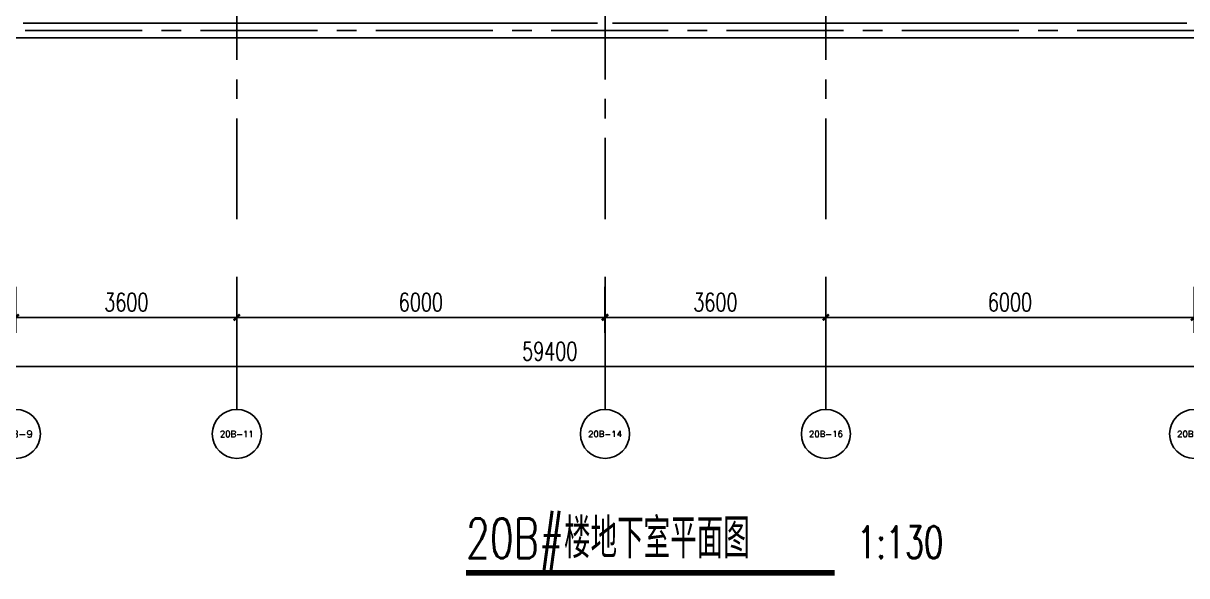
# Model space of a CAD drawing. Extents: x 296441 to 853063, y 459050 to 1117990.
# Drawn here: x 629818 to 648778, y 862033 to 871039 of the extents above; entities that cross this region are included whole.
import ezdxf
from ezdxf.enums import TextEntityAlignment as Align

# ---------------------------------------------------------------- set-up
doc = ezdxf.new("R2010")
doc.units = 0
doc.header["$LTSCALE"] = 1000
doc.linetypes.add('14-GRID$0$CENTER2', pattern=[28.575, 19.05, -3.175, 3.175, -3.175])
for name, color, linetype in [('14-GRID$0$G-GRID', 9, '14-GRID$0$CENTER2'), ('AXIS', 3, 'Continuous'), ('AXIS_TEXT', 7, 'Continuous'), ('BSMT-PLAN-BS01$0$A-WALL', 1, 'Continuous'), ('G-GRID-IDEN', 4, 'Continuous'), ('G-GRID-TEXT', 33, 'Continuous'), ('PUB_DIM', 3, 'Continuous'), ('ZT1_Dim---符号---PM、LM、DY、JD', 3, 'Continuous')]:
    doc.layers.add(name, color=color, linetype=linetype)
doc.styles.add('_TCH_AXIS', font='COMPLEX', dxfattribs={"bigfont": 'GBCBIG'})
doc.styles.add('_TCH_DIM_T3', font='SIMPLEX', dxfattribs={"width": 0.705882, "bigfont": 'GBCBIG'})
doc.styles.add('GOA_04_COMPLEX_1.00', font='complex.shx')
doc.styles.add('卓越符号', font='ROMANS.shx', dxfattribs={"width": 0.7, "bigfont": 'CHINESE.shx'})
doc.dimstyles.new('_TCH_ARCH&&100', dxfattribs={"dimtxt": 297.5, "dimasz": 100, "dimexe": 250, "dimexo": 300, "dimgap": 100, "dimtad": 1, "dimdec": 0, "dimzin": 0, "dimdsep": 46, "dimtxsty": '_TCH_DIM_T3', "dimblk": 'ARCHTICK', "dimcen": 0.09, "dimclrt": 7, "dimazin": 2, "dimtfac": 1, "dimtdec": 0, "dimtix": 1, "dimtmove": 2, "dimatfit": 3, "dimfxl": 0, "dimtolj": 1, "dimtzin": 0, "dimarcsym": 0})

# ---------------------------------------------------------------- blocks, each defined once
blk = doc.blocks.new('*U833')
at = {"const_width": 0.7}
blk.add_lwpolyline([(0, 0), (46.23, 0)], dxfattribs=at)
at = {"color": 0, "style": '卓越符号', "width": 0.7, "flags": 8}
for tag, p, height in [('图名', (0, 1.85), 5), ('比例', (49.03, 1.85), 4)]:
    blk.add_attdef(tag, p, '', height=height, dxfattribs=at)
blk = doc.blocks.new('_ArchTick')
at = {"color": 0, "linetype": 'ByBlock', "const_width": 0.4}
blk.add_lwpolyline([(-0.5, -0.5), (0.5, 0.5)], dxfattribs=at)
blk = doc.blocks.new('*D2155')
at = {"layer": 'Defpoints', "color": 0, "transparency": 16777216}
for p in [(608698, 867045), (668098, 867045), (668098, 865445)]:
    blk.add_point(p, dxfattribs=at)
at = {"layer": 'PUB_DIM', "color": 0, "lineweight": -2, "transparency": 16777216}
for p, q in [((608698, 866745), (608698, 865195)), ((668098, 866745), (668098, 865195)), ((608698, 865445), (668098, 865445))]:
    blk.add_line(p, q, dxfattribs=at)
at = {"layer": 'PUB_DIM', "color": 0, "lineweight": -2, "transparency": 16777216, "xscale": 100, "yscale": 100, "zscale": 100, "rotation": 180}
blk.add_blockref('_ArchTick', (608698, 865445), dxfattribs=at)
at = {"layer": 'PUB_DIM', "color": 0, "lineweight": -2, "transparency": 16777216, "xscale": 100, "yscale": 100, "zscale": 100}
blk.add_blockref('_ArchTick', (668098, 865445), dxfattribs=at)
at = {"layer": 'PUB_DIM', "color": 7, "transparency": 16777216, "insert": (638398, 865693), "char_height": 297.5, "attachment_point": 5, "style": '_TCH_DIM_T3'}
blk.add_mtext('\\A1;59400', dxfattribs=at)
blk = doc.blocks.new('*D2160')
at = {"layer": 'Defpoints', "color": 0, "transparency": 16777216}
for p in [(629698, 867045), (633298, 867045), (633298, 866245)]:
    blk.add_point(p, dxfattribs=at)
at = {"layer": 'PUB_DIM', "color": 0, "lineweight": -2, "transparency": 16777216}
for p, q in [((629698, 866745), (629698, 865995)), ((633298, 866745), (633298, 865995)), ((629698, 866245), (633298, 866245))]:
    blk.add_line(p, q, dxfattribs=at)
at = {"layer": 'PUB_DIM', "color": 0, "lineweight": -2, "transparency": 16777216, "xscale": 100, "yscale": 100, "zscale": 100, "rotation": 180}
blk.add_blockref('_ArchTick', (629698, 866245), dxfattribs=at)
at = {"layer": 'PUB_DIM', "color": 0, "lineweight": -2, "transparency": 16777216, "xscale": 100, "yscale": 100, "zscale": 100}
blk.add_blockref('_ArchTick', (633298, 866245), dxfattribs=at)
at = {"layer": 'PUB_DIM', "color": 7, "transparency": 16777216, "insert": (631498, 866493), "char_height": 297.5, "attachment_point": 5, "style": '_TCH_DIM_T3'}
blk.add_mtext('\\A1;3600', dxfattribs=at)
blk = doc.blocks.new('*D2161')
at = {"layer": 'Defpoints', "color": 0, "transparency": 16777216}
for p in [(633298, 867045), (639298, 867045), (639298, 866245)]:
    blk.add_point(p, dxfattribs=at)
at = {"layer": 'PUB_DIM', "color": 0, "lineweight": -2, "transparency": 16777216}
for p, q in [((633298, 866745), (633298, 865995)), ((639298, 866745), (639298, 865995)), ((633298, 866245), (639298, 866245))]:
    blk.add_line(p, q, dxfattribs=at)
at = {"layer": 'PUB_DIM', "color": 0, "lineweight": -2, "transparency": 16777216, "xscale": 100, "yscale": 100, "zscale": 100, "rotation": 180}
blk.add_blockref('_ArchTick', (633298, 866245), dxfattribs=at)
at = {"layer": 'PUB_DIM', "color": 0, "lineweight": -2, "transparency": 16777216, "xscale": 100, "yscale": 100, "zscale": 100}
blk.add_blockref('_ArchTick', (639298, 866245), dxfattribs=at)
at = {"layer": 'PUB_DIM', "color": 7, "transparency": 16777216, "insert": (636298, 866493), "char_height": 297.5, "attachment_point": 5, "style": '_TCH_DIM_T3'}
blk.add_mtext('\\A1;6000', dxfattribs=at)
blk = doc.blocks.new('*D2162')
at = {"layer": 'Defpoints', "color": 0, "transparency": 16777216}
for p in [(639298, 867045), (642898, 867045), (642898, 866245)]:
    blk.add_point(p, dxfattribs=at)
at = {"layer": 'PUB_DIM', "color": 0, "lineweight": -2, "transparency": 16777216}
for p, q in [((639298, 866745), (639298, 865995)), ((642898, 866745), (642898, 865995)), ((639298, 866245), (642898, 866245))]:
    blk.add_line(p, q, dxfattribs=at)
at = {"layer": 'PUB_DIM', "color": 0, "lineweight": -2, "transparency": 16777216, "xscale": 100, "yscale": 100, "zscale": 100, "rotation": 180}
blk.add_blockref('_ArchTick', (639298, 866245), dxfattribs=at)
at = {"layer": 'PUB_DIM', "color": 0, "lineweight": -2, "transparency": 16777216, "xscale": 100, "yscale": 100, "zscale": 100}
blk.add_blockref('_ArchTick', (642898, 866245), dxfattribs=at)
at = {"layer": 'PUB_DIM', "color": 7, "transparency": 16777216, "insert": (641098, 866493), "char_height": 297.5, "attachment_point": 5, "style": '_TCH_DIM_T3'}
blk.add_mtext('\\A1;3600', dxfattribs=at)
blk = doc.blocks.new('*D2163')
at = {"layer": 'Defpoints', "color": 0, "transparency": 16777216}
for p in [(642898, 867045), (648898, 867045), (648898, 866245)]:
    blk.add_point(p, dxfattribs=at)
at = {"layer": 'PUB_DIM', "color": 0, "lineweight": -2, "transparency": 16777216}
for p, q in [((642898, 866745), (642898, 865995)), ((648898, 866745), (648898, 865995)), ((642898, 866245), (648898, 866245))]:
    blk.add_line(p, q, dxfattribs=at)
at = {"layer": 'PUB_DIM', "color": 0, "lineweight": -2, "transparency": 16777216, "xscale": 100, "yscale": 100, "zscale": 100, "rotation": 180}
blk.add_blockref('_ArchTick', (642898, 866245), dxfattribs=at)
at = {"layer": 'PUB_DIM', "color": 0, "lineweight": -2, "transparency": 16777216, "xscale": 100, "yscale": 100, "zscale": 100}
blk.add_blockref('_ArchTick', (648898, 866245), dxfattribs=at)
at = {"layer": 'PUB_DIM', "color": 7, "transparency": 16777216, "insert": (645898, 866493), "char_height": 297.5, "attachment_point": 5, "style": '_TCH_DIM_T3'}
blk.add_mtext('\\A1;6000', dxfattribs=at)
blk = doc.blocks.new('_AXISO')
at = {"layer": 'G-GRID-IDEN'}
blk.add_circle((0, 0), 0.5, dxfattribs=at)
at = {"layer": 'G-GRID-TEXT', "style": 'GOA_04_COMPLEX_1.00', "width": 1.041667}
blk.add_attdef('A', text='', height=0.56, dxfattribs=at).set_placement((-0.25, -0.28), (0.25, -0.28), align=Align.FIT)

msp = doc.modelspace()

# ---------------------------------------------------------------- linework, layer by layer
at = {"layer": '14-GRID$0$G-GRID', "color": 8, "ltscale": 0.1}
for p, q in [((639298.5, 900603), (639298.5, 867844.6)), ((633298.5, 880919.3), (633298.5, 867844.6)), ((642898.5, 880919.3), (642898.5, 867844.6)), ((598417.5, 870919.3), (676818.6, 870919.3))]:
    msp.add_line(p, q, dxfattribs=at)
at = {"layer": 'AXIS'}
for p, q in [((633298.5, 866905.6), (633298.5, 864744.6)), ((639298.5, 866905.6), (639298.5, 864744.6)), ((642898.5, 866905.6), (642898.5, 864744.6))]:
    msp.add_line(p, q, dxfattribs=at)
at = {"layer": 'BSMT-PLAN-BS01$0$A-WALL', "color": 1}
for p, q in [((629818.5, 871039.3), (639178.5, 871039.3)), ((639418.5, 871039.3), (648778.5, 871039.3)), ((608578.5, 870799.3), (668218.5, 870799.3))]:
    msp.add_line(p, q, dxfattribs=at)

# ---------------------------------------------------------------- block references
at = {"layer": 'AXIS'}
ref = msp.add_blockref('_AXISO', (629698.5, 864344.6), dxfattribs=dict(at, xscale=800, yscale=800, zscale=800))
ref.add_attrib('A', '20B-9', dxfattribs={"layer": 'AXIS_TEXT', "height": 112.93, "style": '_TCH_AXIS'}).set_placement((629424.2, 864288.1), (629972.7, 864288.1), align=Align.FIT)
ref = msp.add_blockref('_AXISO', (633298.5, 864344.6), dxfattribs=dict(at, xscale=800, yscale=800, zscale=800))
ref.add_attrib('A', '20B-11', dxfattribs={"layer": 'AXIS_TEXT', "height": 103.2, "style": '_TCH_AXIS'}).set_placement((633023.3, 864293), (633573.7, 864293), align=Align.FIT)
ref = msp.add_blockref('_AXISO', (639298.5, 864344.6), dxfattribs=dict(at, xscale=800, yscale=800, zscale=800))
ref.add_attrib('A', '20B-14', dxfattribs={"layer": 'AXIS_TEXT', "height": 97.32, "style": '_TCH_AXIS'}).set_placement((639022.7, 864295.9), (639574.2, 864295.9), align=Align.FIT)
ref = msp.add_blockref('_AXISO', (642898.5, 864344.6), dxfattribs=dict(at, xscale=800, yscale=800, zscale=800))
ref.add_attrib('A', '20B-16', dxfattribs={"layer": 'AXIS_TEXT', "height": 98.93, "style": '_TCH_AXIS'}).set_placement((642622.9, 864295.1), (643174.1, 864295.1), align=Align.FIT)
ref = msp.add_blockref('_AXISO', (648898.5, 864344.6), dxfattribs=dict(at, xscale=800, yscale=800, zscale=800))
ref.add_attrib('A', '20B-19', dxfattribs={"layer": 'AXIS_TEXT', "height": 98.93, "style": '_TCH_AXIS'}).set_placement((648622.9, 864295.1), (649174.1, 864295.1), align=Align.FIT)
at = {"layer": 'ZT1_Dim---符号---PM、LM、DY、JD', "color": 7}
ref = msp.add_blockref('*U833', (637032, 862078.8, 0), dxfattribs=dict(at, xscale=130, yscale=130, zscale=130))
ref.add_attrib('图名', '20B#楼地下室平面图', (637032, 862318.9, 0), dxfattribs={"layer": '0', "color": 0, "height": 650, "style": '卓越符号', "width": 0.7})
ref.add_attrib('比例', '1:130', (643406.3, 862318.9, 0), dxfattribs={"layer": '0', "color": 0, "height": 520, "style": '卓越符号', "width": 0.7})

# ---------------------------------------------------------------- dimensions: what is measured, and where the dimension line sits
at = {"layer": 'PUB_DIM'}
for p1, p2, distance, picture, middle in [((608698.5, 867044.6), (668098.5, 867044.6), -1600, '*D2155', (638398.5, 865693.3)), ((629698.5, 867044.6), (633298.5, 867044.6), -800, '*D2160', (631498.5, 866493.3)), ((633298.5, 867044.6), (639298.5, 867044.6), -800, '*D2161', (636298.5, 866493.3)), ((639298.5, 867044.6), (642898.5, 867044.6), -800, '*D2162', (641098.5, 866493.3)), ((642898.5, 867044.6), (648898.5, 867044.6), -800, '*D2163', (645898.5, 866493.3))]:
    dim = msp.add_aligned_dim(p1=p1, p2=p2, distance=distance, dimstyle='_TCH_ARCH&&100', dxfattribs=at)
    dim.commit()
    dim.dimension.update_dxf_attribs({"geometry": picture, "text_midpoint": middle})

doc.saveas('drawing.dxf')
